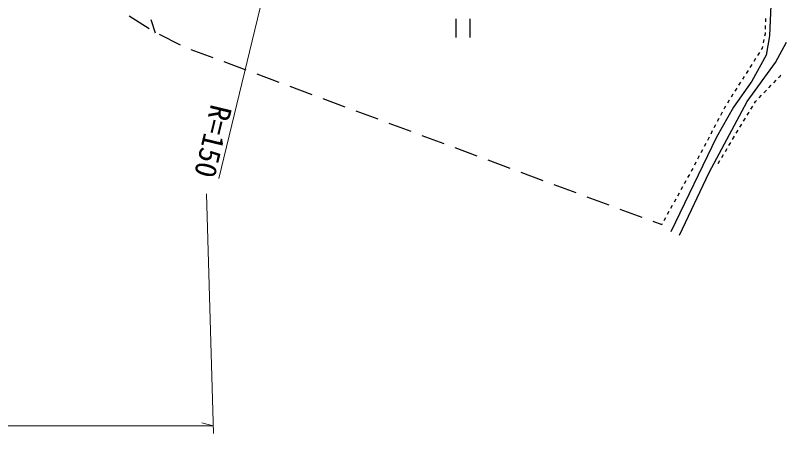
# Model space of a CAD drawing. Units: millimetres, scale not verified. Extents: x 40000 to 680000, y 20000 to 380000.
# Drawn here: x 448249 to 513617, y 243058 to 278717 of the extents above; entities that cross this region are included whole.
import ezdxf
from ezdxf.enums import TextEntityAlignment as Align

# ---------------------------------------------------------------- set-up
doc = ezdxf.new("R2010")
doc.units = ezdxf.units.MM
doc.header["$LTSCALE"] = 1000
for name, color, linetype, lineweight in [('M-BGD', 7, 'Continuous', 25), ('M-BGD-HTXT', 7, 'Continuous', 13), ('M-STR-HTXT', 7, 'Continuous', 13)]:
    doc.layers.add(name, color=color, linetype=linetype, lineweight=lineweight)
doc.styles.add('ＭＳ ゴシック', font='')
doc.styles.get('ＭＳ ゴシック').set_extended_font_data('MS Gothic')

msp = doc.modelspace()

# ---------------------------------------------------------------- linework, layer by layer
at = {"layer": 'M-BGD'}
for p, q in [((512731, 281993), (512505, 276980)), ((457955, 278683), (459636, 277600)), ((459792, 278361), (460171, 277230)), ((485775, 278433), (485775, 276833)), ((486975, 278433), (486975, 276833)), ((512136, 277851), (512128, 277551)), ((512152, 278451), (512144, 278151)), ((512120, 277251), (512118, 277152)), ((460507, 277111), (462296, 276216)), ((512017, 276661), (511958, 276367)), ((512118, 277152), (512077, 276955)), ((512505, 276980), (512214, 275328)), ((511865, 275911), (511793, 275798)), ((511898, 276073), (511865, 275911)), ((513012, 274685), (513951, 276431)), ((463210, 275815), (465084, 275117)), ((512214, 275328), (510994, 273113)), ((511632, 275544), (511472, 275291)), ((466021, 274768), (467896, 274070)), ((510591, 271362), (513012, 274685)), ((511311, 275037), (511151, 274784)), ((510670, 274023), (510509, 273770)), ((510991, 274530), (510830, 274277)), ((468833, 273722), (470707, 273024)), ((510349, 273516), (510188, 273263)), ((513273, 273408), (513403, 273543)), ((513403, 273543), (513473, 273632)), ((471644, 272675), (473519, 271977)), ((510994, 273113), (509436, 270879)), ((510028, 273009), (509867, 272756)), ((512438, 272546), (512647, 272762)), ((512856, 272977), (513064, 273193)), ((509386, 271995), (509226, 271742)), ((509707, 272502), (509546, 272249)), ((512021, 272115), (512230, 272331)), ((474456, 271628), (476330, 270930)), ((507343, 265317), (510591, 271362)), ((509065, 271488), (508905, 271235)), ((511218, 271228), (511311, 271382)), ((511311, 271382), (511395, 271468)), ((511604, 271684), (511812, 271900)), ((509436, 270879), (507990, 268326)), ((508692, 270898), (508598, 270720)), ((508744, 270981), (508692, 270898)), ((510908, 270715), (511063, 270972)), ((477267, 270581), (479142, 269883)), ((508459, 270454), (508320, 270188)), ((510597, 270201), (510753, 270458)), ((480079, 269534), (481953, 268837)), ((507902, 269391), (507763, 269125)), ((508181, 269922), (508042, 269656)), ((509977, 269174), (510132, 269431)), ((510287, 269688), (510442, 269945)), ((507624, 268859), (507485, 268593)), ((509666, 268661), (509822, 268917)), ((482890, 268488), (484764, 267790)), ((507990, 268326), (504086, 260272)), ((507346, 268327), (507207, 268062)), ((509356, 268147), (509511, 268404)), ((485702, 267441), (487576, 266743)), ((507068, 267796), (506929, 267530)), ((508735, 267120), (508891, 267377)), ((509046, 267634), (509201, 267890)), ((506511, 266733), (506372, 266467)), ((506789, 267264), (506650, 266999)), ((508425, 266607), (508580, 266863)), ((488513, 266394), (490387, 265696)), ((506233, 266201), (506094, 265935)), ((508115, 266093), (508270, 266350)), ((505863, 265495), (505814, 265405)), ((505955, 265670), (505863, 265495)), ((491325, 265347), (493199, 264650)), ((504840, 259976), (507343, 265317)), ((505668, 265142), (505523, 264880)), ((494136, 264301), (496010, 263603)), ((505088, 264092), (504943, 263830)), ((505378, 264617), (505233, 264355)), ((504798, 263567), (504652, 263304)), ((496947, 263254), (498822, 262556)), ((504507, 263042), (504362, 262779)), ((499759, 262207), (501633, 261509)), ((504217, 262517), (504072, 262254)), ((503927, 261992), (503782, 261729)), ((502570, 261160), (503314, 260883)), ((503346, 260941), (503314, 260883)), ((503636, 261467), (503491, 261204))]:
    msp.add_line(p, q, dxfattribs=at)
at = {"layer": 'M-BGD-HTXT'}
msp.add_line((465588, 264808), (472597, 293909), dxfattribs=at)
at = {"layer": 'M-STR-HTXT'}
for p, q in [((464532, 263490), (465126, 243058)), ((465107, 243723), (464137, 243983)), ((375125, 243712), (465107, 243723))]:
    msp.add_line(p, q, dxfattribs=at)

# ---------------------------------------------------------------- texts
at = {"layer": 'M-BGD-HTXT', "style": 'ＭＳ ゴシック'}
msp.add_text('R=150', height=1833, rotation=256.458, dxfattribs=at).set_placement((464397, 271343), align=Align.BOTTOM_LEFT)

doc.saveas('drawing.dxf')
